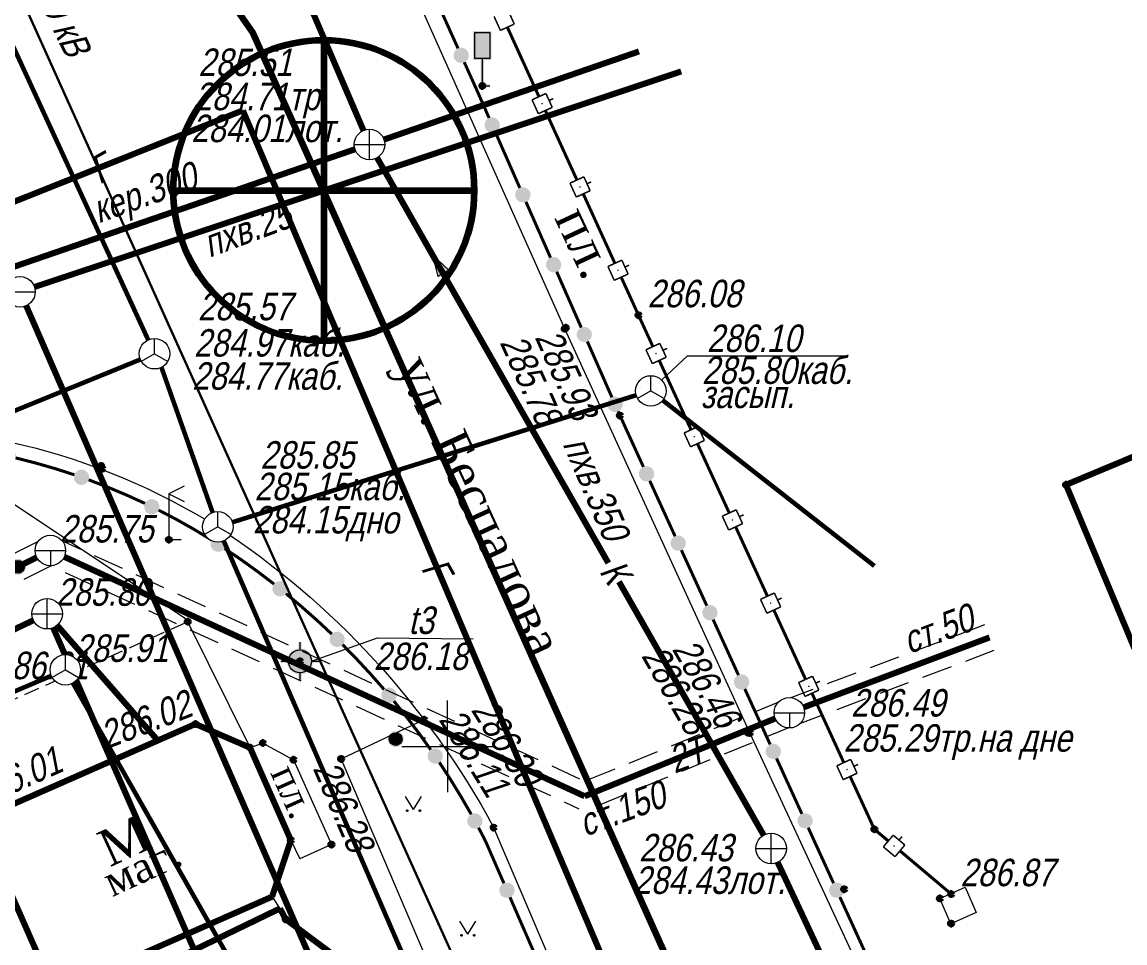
# Model space of a CAD drawing. Header units: metres. Extents: x 5191936 to 10384803, y 4968796 to 9938221.
# Drawn here: x 5192286.05 to 5192322.2, y 4969143.56 to 4969173.74 of the extents above; entities that cross this region are included whole.
import ezdxf

# ---------------------------------------------------------------- set-up
doc = ezdxf.new("R2010")
doc.units = ezdxf.units.M
doc.set_wipeout_variables(frame=1)
for name, pattern in [('COMMUN', [6, 5, -1]), ('DASHED', [0.75, 0.5, -0.25]), ('DASHEDX2', [1.5, 1, -0.5])]:
    doc.linetypes.add(name, pattern=pattern)
doc.layers.get('0').update_dxf_attribs({"lineweight": 18})
for name, color, linetype, lineweight in [('51361400', 7, 'Continuous', 18), ('51361800', 7, 'Continuous', 18), ('51361930', 7, 'Continuous', 18), ('51361960', 7, 'Continuous', 18), ('51361990', 7, 'Continuous', 18), ('62221000', 7, 'Continuous', 18), ('82211000', 7, 'Continuous', 18), ('82212000', 7, 'Continuous', 18), ('Commun', 7, 'Continuous', 18), ('ELE_SKLAD', 7, 'Continuous', 18), ('GEO_POINTS', 7, 'Continuous', 18), ('Grid', 7, 'Continuous', 18), ('Otm', 7, 'Continuous', 18), ('Sit', 7, 'Continuous', 18), ('Text', 7, 'Continuous', 18), ('Text_com', 7, 'Continuous', 18), ('Us_znak', 7, 'Continuous', 18), ('Us_znak_fon', 7, 'Continuous', 18), ('Рамка и сетка', 7, 'Continuous', 18)]:
    doc.layers.add(name, color=color, linetype=linetype, lineweight=lineweight)
doc.styles.add('eskd', font='ESKD1.shx', dxfattribs={"width": 1.2, "oblique": 15})
doc.styles.get("Standard").update_dxf_attribs({"font": 'arial.ttf', "width": 0.8, "oblique": 13, "height": 0.9})
doc.styles.add('style1', font='times.ttf', dxfattribs={"height": 1})
doc.linetypes.add('KABELww_500', pattern='A,0.0001,-0.4,[131,ltypeshp.shx,S=0.4,R=90,X=0.4,Y=-0.4],0.2,[131,ltypeshp.shx,S=0.2,R=90,X=0.4,Y=-0.2],3.6,[131,ltypeshp.shx,S=0.2,R=-90,X=-0.4,Y=0.2],0.2,[131,ltypeshp.shx,S=0.4,R=-90,X=-0.4,Y=0.4],-0.8,4,-0.4', length=9.6001)
doc.linetypes.add('ПОДЗ_ЛИНИИ_СВЯЗИ', pattern='A,4.8,-0.2,[133,ltypeshp.shx,S=0.2,R=0,X=-0.2,Y=0],-0.2,4.8,-2', length=12)

# ---------------------------------------------------------------- blocks, each defined once
blk = doc.blocks.new('KOVER')
at = {"layer": 'Us_znak', "lineweight": -2}
blk.add_hatch(color=0, dxfattribs=at).paths.add_polyline_path([(-0.21, 0, 1), (0.21, 0, 1)])
at = {"layer": 'Us_znak_fon', "true_color": 0xffffff}
blk.add_hatch(color=7, dxfattribs=at).paths.add_polyline_path([(-0.26, 0, 1), (0.26, 0, 1)])
at = {"layer": 'Us_znak', "color": 0, "lineweight": -2}
blk.add_circle((0, 0), 0.21, dxfattribs=at)
blk = doc.blocks.new('51361990a')
at = {"color": 7, "style": 'eskd', "oblique": 15}
for tag, p in [('Z', (1.727, 1.405)), ('Z1', (1.727, -0.995)), ('Z2', (1.727, -3.395))]:
    blk.add_attdef(tag, p, '', height=2, dxfattribs=at)
at = {"color": 7}
blk.add_wipeout([(1.005, 0.104), (0.967, 0.297), (0.891, 0.479), (0.782, 0.643), (0.642, 0.782), (0.479, 0.891), (0.297, 0.967), (0.103, 1.005), (-0.094, 1.005), (-0.287, 0.967), (-0.469, 0.891), (-0.632, 0.782), (-0.772, 0.643), (-0.881, 0.479), (-0.957, 0.297), (-0.995, 0.104), (-0.995, -0.093), (-0.957, -0.287), (-0.881, -0.469), (-0.772, -0.632), (-0.632, -0.772), (-0.469, -0.881), (-0.287, -0.956), (-0.094, -0.995), (0.103, -0.995), (0.297, -0.956), (0.479, -0.881), (0.642, -0.772), (0.782, -0.632), (0.891, -0.469), (0.967, -0.287), (1.005, -0.093)], dxfattribs=at)
blk.add_line((-0.714, 0.7), (0.714, -0.7))
blk.add_circle((0.005, 0.005), 1)
blk = doc.blocks.new('ZNAK')
at = {"layer": 'Us_znak_fon', "true_color": 0xffffff}
blk.add_hatch(color=7, dxfattribs=at).paths.add_polyline_path([(0.3, 1.8), (-0.3, 1.8), (-0.3, 0.85), (-0.05, 0.85), (-0.05, -0.05), (0.25, -0.05), (0.25, 0.05), (0.05, 0.05), (0.05, 0.85), (0.3, 0.85)])
at = {"layer": 'Us_znak', "color": 0, "linetype": 'Continuous', "lineweight": -2, "ltscale": 10}
blk.add_lwpolyline([(-0.25, 1.75), (0.25, 1.75), (0.25, 0.9), (-0.25, 0.9)], close=True, dxfattribs=at)
at = {"layer": 'Us_znak', "linetype": 'DASHEDX2', "ltscale": 10}
blk.add_lwpolyline([(0, 0.9), (0, 0), (0.25, 0)], dxfattribs=at)
blk = doc.blocks.new('GAZON')
at = {"layer": 'Us_znak', "linetype": 'COMMUN', "lineweight": -2}
for points in [[(-0.233, -0.041, 1), (-0.183, -0.041, 1)], [(0.183, -0.041, 1), (0.233, -0.041, 1)]]:
    blk.add_hatch(color=0, dxfattribs=at).paths.add_polyline_path(points)
at = {"layer": 'Us_znak', "color": 0, "linetype": 'COMMUN', "lineweight": -2}
for points in [[(0, 0), (-0.26, 0.427)], [(0, 0), (0.26, 0.427)]]:
    blk.add_lwpolyline(points, dxfattribs=at)
for centre in [(-0.208, -0.041), (0.208, -0.041)]:
    blk.add_circle(centre, 0.025, dxfattribs=at)
blk = doc.blocks.new('*U64')
at = {"layer": '82211000', "linetype": 'Continuous', "ltscale": 0.5}
for points in [[(5192280.391, 4969160.032, 1), (5192280.891, 4969160.038, 1)], [(5192277.899, 4969159.84, 1), (5192278.396, 4969159.897, 1)], [(5192282.888, 4969159.944, 1), (5192283.385, 4969159.891, 1)], [(5192275.432, 4969159.441, 1), (5192275.923, 4969159.536, 1)], [(5192285.358, 4969159.566, 1), (5192285.846, 4969159.456, 1)], [(5192273.004, 4969158.846, 1), (5192273.486, 4969158.981, 1)], [(5192287.767, 4969158.903, 1), (5192288.239, 4969158.737, 1)], [(5192270.631, 4969158.061, 1), (5192271.101, 4969158.233, 1)], [(5192290.083, 4969157.964, 1), (5192290.532, 4969157.744, 1)], [(5192292.274, 4969156.762, 1), (5192292.693, 4969156.49, 1)], [(5192294.315, 4969155.32, 1), (5192294.705, 4969155.008, 1)], [(5192296.203, 4969153.683, 1), (5192296.561, 4969153.334, 1)], [(5192297.921, 4969151.868, 1), (5192298.242, 4969151.485, 1)], [(5192299.451, 4969149.892, 1), (5192299.733, 4969149.479, 1)], [(5192300.777, 4969147.774, 1), (5192301.017, 4969147.335, 1)], [(5192301.846, 4969145.516, 1), (5192302.045, 4969145.057, 1)], [(5192302.844, 4969143.224, 1), (5192303.044, 4969142.765, 1)], [(5192303.843, 4969140.932, 1), (5192304.042, 4969140.473, 1)], [(5192304.841, 4969138.64, 1), (5192305.041, 4969138.181, 1)]]:
    blk.add_hatch(color=256, dxfattribs=at).paths.add_polyline_path(points, flags=0)
at = {"layer": '82211000', "linetype": 'Continuous', "ltscale": 0.5, "const_width": 0.1}
for points in [[(5192275.923, 4969159.535, -0.015909), (5192277.899, 4969159.84, -0.015909)], [(5192280.891, 4969160.036, -0.023323), (5192282.888, 4969159.942, -0.023323)], [(5192283.385, 4969159.89, -0.023323), (5192285.358, 4969159.564, -0.023323)], [(5192285.846, 4969159.454, -0.023323), (5192287.767, 4969158.901, -0.023323)], [(5192273.486, 4969158.98, -0.015909), (5192275.432, 4969159.44, -0.015909)], [(5192271.101, 4969158.232, -0.015909), (5192273.004, 4969158.845, -0.015909)], [(5192288.238, 4969158.735, -0.023323), (5192290.082, 4969157.963, -0.023323)], [(5192292.692, 4969156.489, -0.019816), (5192294.314, 4969155.319, -0.019816)], [(5192294.705, 4969155.007, -0.019816), (5192296.203, 4969153.683, -0.019816)], [(5192296.56, 4969153.333, -0.019816), (5192297.92, 4969151.867, -0.019816)], [(5192298.241, 4969151.484, -0.019816), (5192299.449, 4969149.891, -0.019816)], [(5192299.731, 4969149.478, -0.019816), (5192300.776, 4969147.773, -0.019816)]]:
    blk.add_lwpolyline(points, format="xyb", dxfattribs=at)
at = {"layer": '82211000', "linetype": 'Continuous', "ltscale": 0.5}
for points in [[(5192278.396, 4969159.896, 0.1, 0.1, -0.006108), (5192279.161, 4969159.967, 0.1, 0.1, -0.014367), (5192280.391, 4969160.031, 0, 0, 0)], [(5192290.532, 4969157.743, 0.1, 0.1, -0.022574), (5192292.219, 4969156.795, 0.1, 0.1, -0.000636), (5192292.273, 4969156.761, 0, 0, 0)], [(5192301.016, 4969147.334, 0.1, 0.1, -0.004898), (5192301.244, 4969146.896, 0.1, 0.1, 0), (5192301.846, 4969145.516, 0, 0, 0)]]:
    blk.add_lwpolyline(points, format="xyseb", dxfattribs=at)
at = {"layer": '82211000', "linetype": 'Continuous', "ltscale": 0.5, "flags": 128}
blk.add_lwpolyline([(5192269.701, 4969157.693, 0.1, 0.1, -0.007954), (5192270.632, 4969158.06, 0, 0, 0)], format="xyseb", dxfattribs=at)
at = {"layer": '82211000', "linetype": 'Continuous', "ltscale": 0.5, "const_width": 0.1}
for points in [[(5192302.045, 4969145.057), (5192302.844, 4969143.224)], [(5192303.044, 4969142.765), (5192303.843, 4969140.932)], [(5192304.042, 4969140.473), (5192304.841, 4969138.64)]]:
    blk.add_lwpolyline(points, dxfattribs=at)
at = {"layer": '82211000', "ltscale": 0.5, "const_width": 0.1}
blk.add_lwpolyline([(5192305.041, 4969138.181), (5192305.063, 4969138.132)], dxfattribs=at)
blk = doc.blocks.new('*U70')
at = {"layer": '82212000', "linetype": 'Continuous', "ltscale": 0.5}
for points in [[(5192303.089, 4969171.087, 1), (5192303.11, 4969171.042, 1)], [(5192304.333, 4969168.357, 1), (5192304.354, 4969168.312, 1)], [(5192305.576, 4969165.627, 1), (5192305.597, 4969165.582, 1)], [(5192306.823, 4969162.899, 1), (5192306.844, 4969162.853, 1)], [(5192308.075, 4969160.172, 1), (5192308.095, 4969160.126, 1)], [(5192309.326, 4969157.445, 1), (5192309.347, 4969157.4, 1)], [(5192310.577, 4969154.719, 1), (5192310.598, 4969154.673, 1)], [(5192311.828, 4969151.992, 1), (5192311.849, 4969151.947, 1)], [(5192313.079, 4969149.265, 1), (5192313.1, 4969149.22, 1)], [(5192314.616, 4969146.756, 1), (5192314.654, 4969146.724, 1)]]:
    blk.add_hatch(color=256, dxfattribs=at).paths.add_polyline_path(points, flags=0)
for points, const_width in [([(5192301.98, 4969174.126), (5192302.187, 4969173.671)], 0.05), ([(5192301.732, 4969173.464), (5192301.525, 4969173.919)], 0.05), ([(5192302.187, 4969173.671), (5192301.732, 4969173.464)], 0.05), ([(5192301.96, 4969173.567), (5192302.996, 4969171.292)], 0.1), ([(5192302.769, 4969171.189), (5192303.224, 4969171.396)], 0.05), ([(5192302.976, 4969170.734), (5192302.769, 4969171.189)], 0.05), ([(5192303.224, 4969171.396), (5192303.431, 4969170.941)], 0.05), ([(5192303.327, 4969171.168), (5192303.464, 4969171.23)], 0.05), ([(5192303.431, 4969170.941), (5192302.976, 4969170.734)], 0.05), ([(5192303.203, 4969170.837), (5192304.24, 4969168.562)], 0.1), ([(5192304.012, 4969168.458), (5192304.467, 4969168.666)], 0.05), ([(5192304.467, 4969168.666), (5192304.674, 4969168.211)], 0.05), ([(5192304.219, 4969168.003), (5192304.012, 4969168.458)], 0.05), ([(5192304.674, 4969168.211), (5192304.219, 4969168.003)], 0.05), ([(5192304.571, 4969168.438), (5192304.707, 4969168.5)], 0.05), ([(5192304.447, 4969168.107), (5192305.483, 4969165.832)], 0.1), ([(5192305.256, 4969165.728), (5192305.711, 4969165.935)], 0.05), ([(5192305.463, 4969165.273), (5192305.256, 4969165.728)], 0.05), ([(5192305.711, 4969165.935), (5192305.918, 4969165.48)], 0.05), ([(5192305.814, 4969165.708), (5192305.951, 4969165.77)], 0.05), ([(5192305.918, 4969165.48), (5192305.463, 4969165.273)], 0.05), ([(5192306.502, 4969162.999), (5192306.957, 4969163.207)], 0.05), ([(5192306.957, 4969163.207), (5192307.165, 4969162.753)], 0.05), ([(5192306.711, 4969162.544), (5192306.502, 4969162.999)], 0.05), ([(5192307.165, 4969162.753), (5192306.711, 4969162.544)], 0.05), ([(5192307.061, 4969162.98), (5192307.197, 4969163.043)], 0.05), ([(5192306.938, 4969162.649), (5192307.981, 4969160.376)], 0.1), ([(5192307.754, 4969160.272), (5192308.208, 4969160.481)], 0.05), ([(5192307.962, 4969159.818), (5192307.754, 4969160.272)], 0.05), ([(5192308.208, 4969160.481), (5192308.417, 4969160.026)], 0.05), ([(5192308.312, 4969160.253), (5192308.449, 4969160.316)], 0.05), ([(5192308.417, 4969160.026), (5192307.962, 4969159.818)], 0.05), ([(5192308.189, 4969159.922), (5192309.232, 4969157.65)], 0.1), ([(5192309.005, 4969157.546), (5192309.459, 4969157.754)], 0.05), ([(5192309.459, 4969157.754), (5192309.668, 4969157.3)], 0.05), ([(5192309.213, 4969157.091), (5192309.005, 4969157.546)], 0.05), ([(5192309.563, 4969157.527), (5192309.7, 4969157.589)], 0.05), ([(5192309.668, 4969157.3), (5192309.213, 4969157.091)], 0.05), ([(5192309.441, 4969157.195), (5192310.483, 4969154.923)], 0.1), ([(5192310.256, 4969154.819), (5192310.71, 4969155.027)], 0.05), ([(5192310.465, 4969154.364), (5192310.256, 4969154.819)], 0.05), ([(5192310.71, 4969155.027), (5192310.919, 4969154.573)], 0.05), ([(5192310.815, 4969154.8), (5192310.951, 4969154.863)], 0.05), ([(5192310.919, 4969154.573), (5192310.465, 4969154.364)], 0.05), ([(5192310.692, 4969154.469), (5192311.734, 4969152.197)], 0.1), ([(5192311.507, 4969152.092), (5192311.962, 4969152.301)], 0.05), ([(5192311.962, 4969152.301), (5192312.17, 4969151.846)], 0.05), ([(5192311.716, 4969151.638), (5192311.507, 4969152.092)], 0.05), ([(5192312.066, 4969152.074), (5192312.202, 4969152.136)], 0.05), ([(5192312.17, 4969151.846), (5192311.716, 4969151.638)], 0.05), ([(5192311.943, 4969151.742), (5192312.986, 4969149.47)], 0.1), ([(5192312.758, 4969149.366), (5192313.213, 4969149.574)], 0.05), ([(5192312.967, 4969148.911), (5192312.758, 4969149.366)], 0.05), ([(5192313.213, 4969149.574), (5192313.421, 4969149.12)], 0.05), ([(5192313.317, 4969149.347), (5192313.453, 4969149.41)], 0.05), ([(5192313.421, 4969149.12), (5192312.967, 4969148.911)], 0.05), ([(5192314.283, 4969146.71), (5192314.605, 4969147.092)], 0.05), ([(5192314.605, 4969147.092), (5192314.987, 4969146.77)], 0.05), ([(5192314.796, 4969146.931), (5192314.893, 4969147.045)], 0.05), ([(5192314.665, 4969146.387), (5192314.283, 4969146.71)], 0.05), ([(5192314.987, 4969146.77), (5192314.665, 4969146.387)], 0.05)]:
    blk.add_lwpolyline(points, dxfattribs=dict(at, const_width=const_width))
for points in [[(5192305.69, 4969165.377, 0.1, 0.1, 0), (5192306.258, 4969164.131, 0.1, 0.1, 0), (5192306.73, 4969163.103, 0, 0, 0)], [(5192313.194, 4969149.015, 0.1, 0.1, 0), (5192313.989, 4969147.284, 0.1, 0.1, 0), (5192314.444, 4969146.901, 0, 0, 0)]]:
    blk.add_lwpolyline(points, format="xyseb", dxfattribs=at)
at = {"layer": '82212000', "ltscale": 0.5, "const_width": 0.1}
blk.add_lwpolyline([(5192314.826, 4969146.579), (5192316.51, 4969145.159)], dxfattribs=at)
blk = doc.blocks.new('*U73')
at = {"layer": '82211000', "linetype": 'Continuous', "ltscale": 0.5}
for points in [[(5192300.343, 4969172.874, 1), (5192300.548, 4969172.419, 1)], [(5192301.362, 4969170.592, 1), (5192301.563, 4969170.134, 1)], [(5192302.368, 4969168.303, 1), (5192302.569, 4969167.845, 1)], [(5192303.375, 4969166.015, 1), (5192303.576, 4969165.557, 1)], [(5192304.381, 4969163.726, 1), (5192304.582, 4969163.268, 1)], [(5192305.387, 4969161.438, 1), (5192305.589, 4969160.98, 1)], [(5192306.418, 4969159.16, 1), (5192306.626, 4969158.705, 1)], [(5192307.457, 4969156.886, 1), (5192307.664, 4969156.431, 1)], [(5192308.495, 4969154.612, 1), (5192308.703, 4969154.157, 1)], [(5192309.534, 4969152.338, 1), (5192309.742, 4969151.883, 1)], [(5192310.573, 4969150.064, 1), (5192310.781, 4969149.609, 1)], [(5192311.612, 4969147.79, 1), (5192311.82, 4969147.335, 1)], [(5192312.651, 4969145.516, 1), (5192312.858, 4969145.061, 1)]]:
    blk.add_hatch(color=256, dxfattribs=at).paths.add_polyline_path(points, flags=0)
at = {"layer": '82211000', "linetype": 'Continuous', "ltscale": 0.5, "const_width": 0.1}
for points in [[(5192299.521, 4969174.698), (5192300.343, 4969172.874)], [(5192301.563, 4969170.134), (5192302.368, 4969168.303)], [(5192302.569, 4969167.845), (5192303.375, 4969166.015)], [(5192303.576, 4969165.557), (5192304.381, 4969163.726)], [(5192304.582, 4969163.268), (5192305.387, 4969161.438)], [(5192306.626, 4969158.705), (5192307.457, 4969156.886)], [(5192307.664, 4969156.431), (5192308.495, 4969154.612)], [(5192308.703, 4969154.157), (5192309.534, 4969152.338)], [(5192309.742, 4969151.883), (5192310.573, 4969150.064)], [(5192310.781, 4969149.609), (5192311.612, 4969147.79)], [(5192311.82, 4969147.335), (5192312.651, 4969145.516)], [(5192312.858, 4969145.061), (5192313.689, 4969143.242)]]:
    blk.add_lwpolyline(points, dxfattribs=at)
at = {"layer": '82211000', "linetype": 'Continuous', "ltscale": 0.5}
for points in [[(5192300.548, 4969172.419, 0.1, 0.1, 0), (5192300.957, 4969171.512, 0.1, 0.1, 0), (5192301.362, 4969170.592, 0, 0, 0)], [(5192305.589, 4969160.98, 0.1, 0.1, 0), (5192305.65, 4969160.842, 0.1, 0.1, 0), (5192306.418, 4969159.16, 0, 0, 0)]]:
    blk.add_lwpolyline(points, format="xyseb", dxfattribs=at)
blk = doc.blocks.new('51361400a')
at = {"style": 'eskd', "oblique": 15}
for tag, p in [('Z', (1.722, 1.4)), ('Z1', (1.722, -1)), ('Z2', (1.722, -3.4))]:
    blk.add_attdef(tag, p, '', height=2, dxfattribs=at)
at = {"color": 7}
blk.add_wipeout([(-0.098, 1), (-0.292, 0.962), (-0.474, 0.886), (-0.637, 0.777), (-0.777, 0.637), (-0.886, 0.474), (-0.962, 0.292), (-1, 0.098), (-1, -0.098), (-0.962, -0.292), (-0.886, -0.474), (-0.777, -0.637), (-0.637, -0.777), (-0.474, -0.886), (-0.292, -0.962), (-0.098, -1), (0.098, -1), (0.292, -0.962), (0.474, -0.886), (0.637, -0.777), (0.777, -0.637), (0.886, -0.474), (0.962, -0.292), (1, -0.098), (1, 0.098), (0.962, 0.292), (0.886, 0.474), (0.777, 0.637), (0.637, 0.777), (0.474, 0.886), (0.292, 0.962), (0.098, 1)], dxfattribs=at)
blk.add_line((-1, 0), (1, 0))
blk.add_circle((0, 0), 1)
blk = doc.blocks.new('51361960a')
at = {"style": 'eskd', "oblique": 15}
for tag, p in [('Z', (1.722, 1.4)), ('Z1', (1.722, -1)), ('Z2', (1.722, -3.4))]:
    blk.add_attdef(tag, p, '', height=2, dxfattribs=at)
at = {"color": 7}
blk.add_wipeout([(-0.098, 1), (-0.292, 0.962), (-0.474, 0.886), (-0.637, 0.777), (-0.777, 0.637), (-0.886, 0.474), (-0.962, 0.292), (-1, 0.098), (-1, -0.098), (-0.962, -0.292), (-0.886, -0.474), (-0.777, -0.637), (-0.637, -0.777), (-0.474, -0.886), (-0.292, -0.962), (-0.098, -1), (0.098, -1), (0.292, -0.962), (0.474, -0.886), (0.637, -0.777), (0.777, -0.637), (0.886, -0.474), (0.962, -0.292), (1, -0.098), (1, 0.098), (0.962, 0.292), (0.886, 0.474), (0.777, 0.637), (0.637, 0.777), (0.474, 0.886), (0.292, 0.962), (0.098, 1)], dxfattribs=at)
blk.add_wipeout([(-0.098, 1), (-0.292, 0.962), (-0.474, 0.886), (-0.637, 0.777), (-0.777, 0.637), (-0.886, 0.474), (-0.962, 0.292), (-1, 0.098), (-1, -0.098), (-0.962, -0.292), (-0.886, -0.474), (-0.777, -0.637), (-0.637, -0.777), (-0.474, -0.886), (-0.292, -0.962), (-0.098, -1), (0.098, -1), (0.292, -0.962), (0.474, -0.886), (0.637, -0.777), (0.777, -0.637), (0.886, -0.474), (0.962, -0.292), (1, -0.098), (1, 0.098), (0.962, 0.292), (0.886, 0.474), (0.777, 0.637), (0.637, 0.777), (0.474, 0.886), (0.292, 0.962), (0.098, 1)], dxfattribs=at)
for q in [(0, 1), (-0.867, -0.498), (0.867, -0.498)]:
    blk.add_line((0, 0), q)
blk.add_circle((0, 0), 1)
blk = doc.blocks.new('51361800a')
at = {"style": 'eskd', "oblique": 15}
for tag, p in [('Z', (1.722, 1.4)), ('Z1', (1.722, -1)), ('Z2', (1.722, -3.4))]:
    blk.add_attdef(tag, p, '', height=2, dxfattribs=at)
at = {"color": 7}
blk.add_wipeout([(-0.098, 1), (-0.292, 0.962), (-0.474, 0.886), (-0.637, 0.777), (-0.777, 0.637), (-0.886, 0.474), (-0.962, 0.292), (-1, 0.098), (-1, -0.098), (-0.962, -0.292), (-0.886, -0.474), (-0.777, -0.637), (-0.637, -0.777), (-0.474, -0.886), (-0.292, -0.962), (-0.098, -1), (0.098, -1), (0.292, -0.962), (0.474, -0.886), (0.637, -0.777), (0.777, -0.637), (0.886, -0.474), (0.962, -0.292), (1, -0.098), (1, 0.098), (0.962, 0.292), (0.886, 0.474), (0.777, 0.637), (0.637, 0.777), (0.474, 0.886), (0.292, 0.962), (0.098, 1)], dxfattribs=at)
for p, q in [((0, -1), (0, 1)), ((-1, 0), (1, 0))]:
    blk.add_line(p, q)
blk.add_circle((0, 0), 1)
blk = doc.blocks.new('51361930a')
at = {"style": 'eskd', "oblique": 15}
for tag, p in [('Z', (1.722, 1.4)), ('Z1', (1.722, -1)), ('Z2', (1.722, -3.4))]:
    blk.add_attdef(tag, p, '', height=2, dxfattribs=at)
at = {"color": 7}
blk.add_wipeout([(-0.098, 1), (-0.292, 0.962), (-0.474, 0.886), (-0.637, 0.777), (-0.777, 0.637), (-0.886, 0.474), (-0.962, 0.292), (-1, 0.098), (-1, -0.098), (-0.962, -0.292), (-0.886, -0.474), (-0.777, -0.637), (-0.637, -0.777), (-0.474, -0.886), (-0.292, -0.962), (-0.098, -1), (0.098, -1), (0.292, -0.962), (0.474, -0.886), (0.637, -0.777), (0.777, -0.637), (0.886, -0.474), (0.962, -0.292), (1, -0.098), (1, 0.098), (0.962, 0.292), (0.886, 0.474), (0.777, 0.637), (0.637, 0.777), (0.474, 0.886), (0.292, 0.962), (0.098, 1)], dxfattribs=at)
for p, q in [((-1, 0), (1, 0)), ((0, 0), (0, -1))]:
    blk.add_line(p, q)
blk.add_circle((0, 0), 1)
blk = doc.blocks.new('62221000')
at = {"linetype": 'Continuous'}
for points in [[(1, 3.5), (0, 3), (1, 2.5)], [(0, 3), (0, 0), (0.8, 0)]]:
    blk.add_lwpolyline(points, dxfattribs=at)
at = {"style": 'eskd', "oblique": 14.99997778}
blk.add_attdef('Z', (1.778249, -0.193057), '', height=2, dxfattribs=at)
blk = doc.blocks.new('A$C52264BE2')
at = {"layer": 'Sit'}
h = blk.add_hatch(color=32, dxfattribs=at)
h.dxf.hatch_style = 1
h.paths.add_polyline_path([(0, 0.374), (0.714, 0.443), (0.15, 0)])
at = {"layer": 'Sit', "color": 32, "elevation": 285.308}
blk.add_lwpolyline([(0, 0.374), (0.714, 0.443), (0.15, 0), (0, 0.374)], dxfattribs=at)
blk = doc.blocks.new('POINT')
at = {"layer": 'Us_znak', "linetype": 'Continuous', "lineweight": -2}
h = blk.add_hatch(color=0, dxfattribs=at)
edge = h.paths.add_edge_path()
edge.add_arc((0, 0), 0.05, 0, 360)
at = {"layer": 'Us_znak_fon', "linetype": 'Continuous', "true_color": 0xffffff}
blk.add_hatch(color=7, dxfattribs=at).paths.add_polyline_path([(-0.422, 0.05, -0.346708), (-0.05, 0.422), (-0.05, 0.625), (0.05, 0.625), (0.05, 0.422, -0.346708), (0.422, 0.05), (0.625, 0.05), (0.625, -0.05), (0.422, -0.05, -0.346708), (0.05, -0.422), (0.05, -0.625), (-0.05, -0.625), (-0.05, -0.422, -0.346708), (-0.422, -0.05), (-0.625, -0.05), (-0.625, 0.05)])
at = {"layer": 'Us_znak', "color": 0, "linetype": 'Continuous', "lineweight": -2}
for p, q in [((0, 0.375), (0, 0.625)), ((-0.625, 0), (-0.375, 0)), ((0.375, 0), (0.625, 0)), ((0, -0.625), (0, -0.375))]:
    blk.add_line(p, q, dxfattribs=at)
for radius in [0.375, 0.05]:
    blk.add_circle((0, 0), radius, dxfattribs=at)
blk = doc.blocks.new('GRID')
at = {"layer": 'Grid', "color": 104}
blk.add_line((-1.5, 0), (1.5, 0), dxfattribs=at)
for points in [[(0, 0), (0, 1.5)], [(0, 0), (0, -1.5)]]:
    blk.add_lwpolyline(points, dxfattribs=at)

msp = doc.modelspace()

# ---------------------------------------------------------------- linework, layer by layer
at = {"color": 192, "linetype": 'ПОДЗ_ЛИНИИ_СВЯЗИ', "lineweight": 60, "ltscale": 0.4, "const_width": 0.15, "flags": 128}
for points, elevation in [([(5192271.745, 4969203.416), (5192290.188, 4969163.323)], 285.573), ([(5192289.934, 4969162.68), (5192198.191, 4969125.254)], 285.573), ([(5192290.623, 4969162.421), (5192292.3, 4969157.668)], 285.573), ([(5192292.949, 4969157.346), (5192306.18, 4969161.509)], 285.237), ([(5192307.056, 4969161.339), (5192313.989, 4969155.914)], 285.237), ([(5192329.562, 4969071.503), (5192292.664, 4969156.736)], 290.074), ([(5192287.013, 4969152.314), (5192227.302, 4969126.957)], 285.911), ([(5192287.721, 4969152.074), (5192306.396, 4969119.184)], 285.237)]:
    msp.add_lwpolyline(points, dxfattribs=dict(at, elevation=elevation))
at = {"layer": 'Commun', "color": 32, "linetype": 'COMMUN', "ltscale": 0.7, "const_width": 0.2, "flags": 128}
for points, elevation in [([(5192297.245, 4969170.183), (5192292.949, 4969180.195), (5192280.294, 4969208.517)], 285.308), ([(5192297.916, 4969169.887), (5192306.274, 4969172.775)], 285.308), ([(5192274.513, 4969161.834), (5192296.965, 4969169.569)], 285.308), ([(5192297.691, 4969169.289), (5192305.269, 4969156.009)], 285.308), ([(5192305.618, 4969155.398), (5192310.358, 4969147.093)], 285.308), ([(5192286.424, 4969154.132), (5192276.871, 4969149.586)], 285.804), ([(5192304.47, 4969114.135), (5192287.075, 4969153.889)], 285.237), ([(5192287.203, 4969153.968), (5192290.504, 4969150.193)], 285.804), ([(5192312.329, 4969142.974), (5192310.818, 4969146.204)], 288.999)]:
    msp.add_lwpolyline(points, dxfattribs=dict(at, elevation=elevation))
at = {"layer": 'Commun', "color": 1, "linetype": 'KABELww_500', "lineweight": 30, "flags": 128}
msp.add_lwpolyline([(5192313.741, 4969113.03), (5192273.206, 4969202.968)], dxfattribs=at)
at = {"layer": 'Commun', "color": 106, "linetype": 'COMMUN', "ltscale": 0.7, "const_width": 0.2, "elevation": 285.381, "flags": 128}
for points in [[(5192286.463, 4969165.057), (5192307.656, 4969172.12)], [(5192286.19, 4969164.442), (5192299.851, 4969133.088)]]:
    msp.add_lwpolyline(points, dxfattribs=at)
at = {"layer": 'Commun', "color": 4, "linetype": 'COMMUN', "ltscale": 0.7, "const_width": 0.2, "elevation": 287.906, "flags": 128}
for points in [[(5192293.291, 4969170.842), (5192256.056, 4969155.977)], [(5192293.291, 4969170.842), (5192329.917, 4969084.562)]]:
    msp.add_lwpolyline(points, dxfattribs=at)
at = {"layer": 'Commun', "color": 5, "linetype": 'DASHED', "ltscale": 2, "flags": 128}
for points, elevation in [([(5192285.718, 4969156.289), (5192286.977, 4969156.922), (5192304.681, 4969148.777)], 285.636), ([(5192286.122, 4969155.485), (5192286.994, 4969155.923), (5192304.305, 4969147.959)], 285.636), ([(5192311.05, 4969151.529), (5192317.606, 4969153.992)], 286.489), ([(5192311.366, 4969150.686), (5192317.922, 4969153.15)], 286.489), ([(5192311.036, 4969151.522), (5192304.323, 4969148.785)], 286.489), ([(5192311.375, 4969150.688), (5192304.663, 4969147.951)], 286.489)]:
    msp.add_lwpolyline(points, dxfattribs=dict(at, elevation=elevation))
at = {"layer": 'Commun', "color": 5, "linetype": 'COMMUN', "ltscale": 0.7, "const_width": 0.2, "flags": 128}
for points, elevation in [([(5192285.92, 4969155.887), (5192286.534, 4969156.196)], 285.636), ([(5192287.439, 4969156.214), (5192304.493, 4969148.368)], 285.636), ([(5192311.669, 4969151.281), (5192317.764, 4969153.571)], 286.489), ([(5192310.739, 4969150.915), (5192304.493, 4969148.368)], 286.489)]:
    msp.add_lwpolyline(points, dxfattribs=dict(at, elevation=elevation))
at = {"layer": 'GEO_POINTS', "lineweight": 60}
for centre in [(5192301.139, 4969171.644, 285.647), (5192297.437, 4969169.73, 285.514), (5192306.258, 4969164.131, 286.077), (5192303.842, 4969163.687, 285.777), (5192303.872, 4969163.72, 285.931), (5192306.66, 4969161.647, 286.103), (5192305.65, 4969160.842, 286.068), (5192288.646, 4969159.192, 285.668), (5192288.681, 4969159.099, 285.797), (5192320.269, 4969158.574, 286.834), (5192292.467, 4969157.194, 285.847), (5192290.866, 4969156.776, 285.952), (5192286.985, 4969156.422, 285.753), (5192286.872, 4969154.348, 285.804), (5192291.486, 4969154.087, 286.067), (5192295.164, 4969152.79, 286.182), (5192287.474, 4969152.51, 285.911), (5192299.193, 4969150.835, 286.299), (5192299.235, 4969150.877, 286.109), (5192311.205, 4969151.105, 286.489), (5192291.735, 4969150.735, 286.018), (5192309.851, 4969150.447, 286.283), (5192309.907, 4969150.445, 286.456), (5192293.949, 4969150.111, 286.239), (5192298.301, 4969150.24, 286.282), (5192293.526, 4969149.96, 286.184), (5192294.955, 4969149.561, 286.254), (5192296.512, 4969149.593, 286.283), (5192301.51, 4969147.341, 286.27), (5192313.989, 4969147.284, 286.705), (5192294.864, 4969146.927, 286.304), (5192296.194, 4969146.784, 286.321), (5192310.606, 4969146.657, 286.433), (5192312.999, 4969145.319, 286.681), (5192316.137, 4969145.02, 286.842), (5192316.51, 4969145.159, 286.867), (5192294.694, 4969144.337, 286.395), (5192316.504, 4969144.193, 286.851)]:
    msp.add_circle(centre, 0.06, dxfattribs=at)
at = {"layer": 'Sit', "flags": 128}
for points, elevation in [([(5192323.339, 4969121.684), (5192315.631, 4969138.131), (5192309.907, 4969150.445), (5192303.842, 4969163.687), (5192297.324, 4969178.289), (5192288.163, 4969198.598), (5192286.97, 4969201.309, -0.178713), (5192286.611, 4969207.193, -0.0486), (5192287.784, 4969210.047, -0.50364)], 287.207), ([(5192269.522, 4969158.128, -0.077852), (5192279.123, 4969160.435, -0.160741), (5192292.467, 4969157.194, -0.124634), (5192301.51, 4969147.341), (5192305.842, 4969137.184)], 285.237)]:
    msp.add_lwpolyline(points, format="xyb", dxfattribs=dict(at, elevation=elevation))
for points, elevation in [([(5192307.016, 4969162.003), (5192307.863, 4969162.8), (5192313.078, 4969162.8)], 286.103), ([(5192293.526, 4969149.96), (5192291.486, 4969154.087)], 286.184), ([(5192295.539, 4969152.79), (5192297.699, 4969153.563), (5192300.844, 4969153.524)], 286.182), ([(5192305.842, 4969137.184), (5192302.435, 4969135.716), (5192296.512, 4969149.593), (5192299.235, 4969150.877)], 285.237), ([(5192293.526, 4969149.96), (5192293.949, 4969150.111), (5192294.955, 4969149.561), (5192296.194, 4969146.784), (5192295.16, 4969146.316)], 286.018), ([(5192294.864, 4969146.927), (5192295.16, 4969146.316)], 286.018), ([(5192294.249, 4969145.075), (5192294.507, 4969144.689)], 286.018)]:
    msp.add_lwpolyline(points, dxfattribs=dict(at, elevation=elevation))
at = {"layer": 'Sit', "const_width": 0.2, "flags": 128}
msp.add_lwpolyline([(5192326.582, 4969161.213), (5192320.269, 4969158.574), (5192324.829, 4969147.663), (5192331.143, 4969150.301)], dxfattribs=at)
at = {"layer": 'Sit', "flags": 128}
msp.add_lwpolyline([(5192291.499, 4969154.121), (5192285.609, 4969158.048), (5192284.706, 4969158.066)], dxfattribs=at)
at = {"layer": 'Sit', "linetype": 'DASHED', "elevation": 285.386, "flags": 128}
msp.add_lwpolyline([(5192269.773, 4969144.234), (5192275.626, 4969147.009), (5192291.486, 4969154.087)], dxfattribs=at)
at = {"layer": 'Sit', "const_width": 0.2, "flags": 128}
for points, elevation in [([(5192291.735, 4969150.735), (5192284.624, 4969147.606)], 286.018), ([(5192291.735, 4969150.735), (5192293.526, 4969149.96), (5192294.864, 4969146.927)], 286.018), ([(5192284.624, 4969147.606), (5192287.118, 4969141.938)], 286.009), ([(5192294.864, 4969146.927), (5192294.249, 4969145.075)], 286.018), ([(5192294.249, 4969145.075), (5192287.118, 4969141.938)], 286.018), ([(5192287.396, 4969141.248), (5192294.507, 4969144.689)], 286.257), ([(5192294.694, 4969144.337), (5192294.507, 4969144.689)], 286.257), ([(5192294.694, 4969144.337), (5192296.559, 4969142.946), (5192299.509, 4969136.36), (5192290.239, 4969132.209), (5192288.752, 4969135.241), (5192289.862, 4969135.738)], 286.395)]:
    msp.add_lwpolyline(points, dxfattribs=dict(at, elevation=elevation))
at = {"layer": 'Sit', "elevation": 287.858, "flags": 128}
msp.add_lwpolyline([(5192316.495, 4969144.19), (5192316.137, 4969145.02), (5192316.966, 4969145.39), (5192317.324, 4969144.56)], close=True, dxfattribs=at)
at = {"layer": 'Рамка и сетка', "color": 4, "lineweight": 100}
for p, q in [((5192295.941, 4969173.146), (5192295.941, 4969163.286)), ((5192291.011, 4969168.216), (5192300.871, 4969168.216))]:
    msp.add_line(p, q, dxfattribs=at)

# ---------------------------------------------------------------- block references
at = {"layer": '62221000', "color": 7, "xscale": 0.5, "yscale": 0.5, "zscale": 0.5}
msp.add_blockref('62221000', (5192290.866, 4969156.776, 285.952), dxfattribs=at)
at = {"layer": '82211000', "color": 7}
msp.add_blockref('*U64', (0, 0), dxfattribs=at)
at = {"layer": 'Grid', "color": 7, "linetype": 'Continuous'}
msp.add_blockref('GRID', (5192300, 4969150), dxfattribs=at)
at = {"layer": 'Sit', "color": 7, "linetype": 'Continuous'}
for name, p in [('ZNAK', (5192301.139, 4969171.644, 284.688)), ('KOVER', (5192285.92, 4969155.887, 285.636)), ('POINT', (5192295.164, 4969152.79, 286.182)), ('KOVER', (5192298.301, 4969150.24, 286.282)), ('GAZON', (5192298.886, 4969147.936)), ('GAZON', (5192300.665, 4969143.85))]:
    msp.add_blockref(name, p, dxfattribs=at)
at = {"layer": 'Sit', "color": 7, "rotation": 98.41973283803688}
msp.add_blockref('A$C52264BE2', (5192300.06, 4969165.459, -285.308), dxfattribs=at)

# ---------------------------------------------------------------- texts
at = {"layer": 'ELE_SKLAD', "oblique": 13, "width": 0.8}
msp.add_text('t3', height=0.9, dxfattribs=at).set_placement((5192298.715, 4969153.685, -8.233))
at = {"layer": 'Otm', "oblique": 13, "width": 0.8}
for s, p in [('286.08', (5192306.558, 4969164.391, 286.077)), ('285.57', (5192291.819, 4969163.964, 285.573)), ('284.97каб.', (5192291.694, 4969162.774, 285.573)), ('284.77каб.', (5192291.631, 4969161.688, 285.573)), ('285.85', (5192293.869, 4969159.103, 285.847)), ('285.15каб.', (5192293.676, 4969158.068, 285.847)), ('284.15дно', (5192293.62, 4969156.978, 285.847)), ('285.75', (5192287.285, 4969156.682, 285.753)), ('285.80', (5192287.172, 4969154.608, 285.804)), ('285.91', (5192287.774, 4969152.77, 285.911)), ('286.18', (5192297.581, 4969152.502)), ('286.91', (5192285.15, 4969152.203, 286.909)), ('286.87', (5192316.81, 4969145.419, 286.867))]:
    msp.add_text(s, height=0.9, dxfattribs=at).set_placement(p)
for s, rotation, p in [('285.93', 294.1598, (5192302.847, 4969163.412, 285.931)), ('285.78', 294.1598, (5192301.699, 4969163.242, 285.777)), ('286.46', 299.8022, (5192307.339, 4969153.192, 286.456)), ('286.28', 299.8022, (5192306.334, 4969152.972, 286.283)), ('286.02', 21.1794, (5192288.827, 4969149.902, 286.018)), ('286.30', 301.7393, (5192300.752, 4969151.197, 286.299)), ('286.11', 301.7393, (5192299.692, 4969150.882, 286.109)), ('286.01', 23.7474, (5192284.639, 4969147.962, 286.009)), ('286.28', 293.1149, (5192295.575, 4969149.287, 286.283))]:
    msp.add_text(s, height=0.9, rotation=rotation, dxfattribs=at).set_placement(p)
at = {"layer": 'Text', "style": 'style1'}
for s, height, rotation, p in [('пл.', 1.2, 295.0776, (5192303.487, 4969167.321, 285.022)), ('ул. Беспалова', 1.2, 294.7619, (5192298.304, 4969162.465, -285.22)), ('пл.', 0.9, 294.0554, (5192294.18, 4969149.138, 286.581))]:
    msp.add_text(s, height=height, rotation=rotation, dxfattribs=at).set_placement(p)
at = {"layer": 'Text', "color": 7, "style": 'style1'}
for s, height, p in [('М', 1.2, (5192288.927, 4969146.034)), ('маг.', 1, (5192289.007, 4969145.057))]:
    msp.add_text(s, height=height, rotation=24.6492, dxfattribs=at).set_placement(p)
at = {"layer": 'Text_com', "color": 1, "oblique": 13, "width": 0.8}
msp.add_text('10 кВ ', height=0.9, rotation=295.6548, dxfattribs=at).set_placement((5192286.434, 4969174.777, 568.007))
at = {"layer": 'Text_com', "oblique": 13, "width": 0.8}
for s, p in [('285.51', (5192291.834, 4969171.97, 285.514)), ('284.71тр.', (5192291.71, 4969170.849, 285.514)), ('284.01лот.', (5192291.6, 4969169.802, 285.514)), ('286.10', (5192308.502, 4969162.925)), ('285.80каб.', (5192308.34, 4969161.88)), ('засып.', (5192308.296, 4969161.087)), ('286.49', (5192313.226, 4969150.978, 286.489)), ('285.29тр.на дне', (5192312.981, 4969149.827, 286.489)), ('286.43', (5192306.277, 4969146.234, 286.433)), ('284.43лот.', (5192306.106, 4969145.167, 286.433))]:
    msp.add_text(s, height=0.9, dxfattribs=at).set_placement(p)
for s, rotation, p in [('Г', 29.2563, (5192288.59, 4969168.403, 282.238)), ('кер.300', 19.6268, (5192288.561, 4969167.134, 568.007)), ('пхв.25', 20.3953, (5192292.192, 4969166.007, 853.315)), ('пхв.350', 293.1455, (5192303.762, 4969159.914, 853.315)), ('Г', 299.6276, (5192299.112, 4969155.84, 282.238)), ('К', 302.9686, (5192304.952, 4969155.734)), ('ст.50', 20.3953, (5192315.121, 4969153.019, 853.315)), ('2Т', 20.1855, (5192307.438, 4969149.103, -285.752)), ('ст.150', 20.3953, (5192304.501, 4969147.033, 853.315))]:
    msp.add_text(s, height=0.9, rotation=rotation, dxfattribs=at).set_placement(p)

# ---------------------------------------------------------------- next in the draw order: block references
at = {"layer": '51361400', "color": 7, "xscale": 0.5, "yscale": 0.5, "zscale": 0.5}
msp.add_blockref('51361400a', (5192285.987, 4969164.899, 285.381), dxfattribs=at)
at = {"layer": '51361800', "color": 7, "xscale": 0.5, "yscale": 0.5, "zscale": 0.5}
msp.add_blockref('51361800a', (5192286.876, 4969154.348, 285.804), dxfattribs=at)
at = {"layer": '51361930', "color": 7, "xscale": 0.5, "yscale": 0.5, "zscale": 0.5}
msp.add_blockref('51361930a', (5192286.983, 4969156.42, 285.753), dxfattribs=at)
at = {"layer": '51361960', "color": 7, "xscale": 0.5, "yscale": 0.5, "zscale": 0.5}
msp.add_blockref('51361960a', (5192287.474, 4969152.51, 285.911), dxfattribs=at)
at = {"layer": '51361990', "color": 7, "xscale": 0.5, "yscale": 0.5, "zscale": 0.5}
msp.add_blockref('51361990a', (5192306.66, 4969161.647, 286.103), dxfattribs=at)

# ---------------------------------------------------------------- next in the draw order: block references
at = {"layer": '82211000', "color": 7}
msp.add_blockref('*U73', (0, 0), dxfattribs=at)
at = {"layer": '82212000', "color": 7}
msp.add_blockref('*U70', (0, 0), dxfattribs=at)

# ---------------------------------------------------------------- next in the draw order: block references
at = {"layer": '51361800', "color": 7, "xscale": 0.5, "yscale": 0.5, "zscale": 0.5}
for p in [(5192297.442, 4969169.724, 285.308), (5192310.606, 4969146.657, 286.433)]:
    msp.add_blockref('51361800a', p, dxfattribs=at)
at = {"layer": '51361930', "color": 7, "xscale": 0.5, "yscale": 0.5, "zscale": 0.5}
msp.add_blockref('51361930a', (5192311.202, 4969151.104, 286.489), dxfattribs=at)
at = {"layer": '51361960', "color": 7, "xscale": 0.5, "yscale": 0.5, "zscale": 0.5}
for p in [(5192290.397, 4969162.868, 285.573), (5192306.662, 4969161.649, 286.103), (5192292.47, 4969157.197, 285.237)]:
    msp.add_blockref('51361960a', p, dxfattribs=at)

# ---------------------------------------------------------------- next in the draw order: linework, layer by layer
at = {"layer": 'Рамка и сетка', "color": 1, "lineweight": 100}
msp.add_lwpolyline([(5192534.85, 4968929.507), (5192405.923, 4968880.596), (5192305.588, 4969107.26), (5192306.709, 4969113.606), (5192302.542, 4969122.908), (5192313.625, 4969128.698), (5192293.633, 4969173.372), (5192286.997, 4969182.882)], dxfattribs=at)
at = {"layer": 'Рамка и сетка', "color": 4, "lineweight": 100}
msp.add_circle((5192295.941, 4969168.216), 4.93, dxfattribs=at)

doc.saveas('drawing.dxf')
